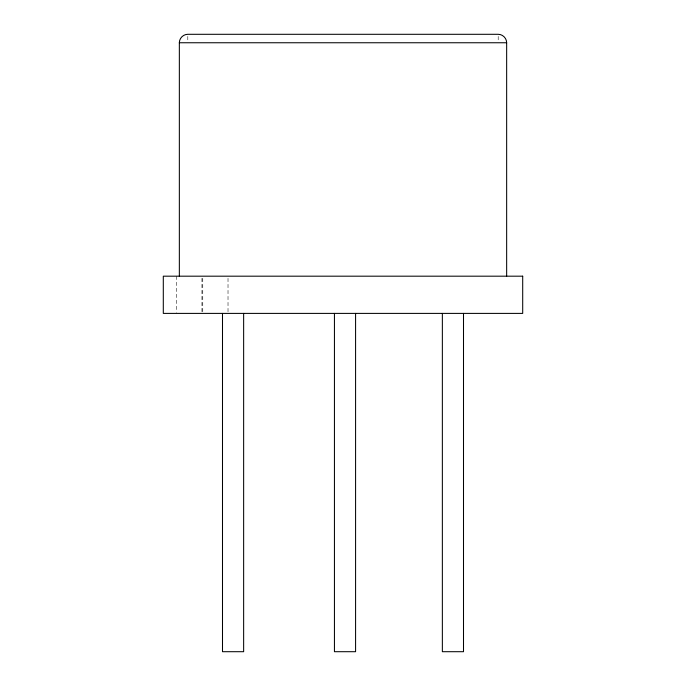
<?xml version="1.0" encoding="UTF-8"?>
<svg xmlns="http://www.w3.org/2000/svg" width="686" height="686" viewBox="0 0 686 686"><rect width="100%" height="100%" fill="white"/><g stroke="black" fill="none" stroke-linecap="round" stroke-linejoin="round"><path stroke-width="0.51" stroke-dasharray="3.43 2.57" d="M498.199 36.418L498.199 40.645M228.018 278.31L228.018 312.336M202.764 278.31L202.764 312.336M201.95 278.31L201.95 312.336M187.801 36.418L187.801 40.645M176.696 276.184L176.696 312.336"/><path stroke-width="1.03" d="M179.346 276.184L179.346 42.755C179.32 38.227 183.273 34.274 187.801 34.3L498.199 34.3C502.727 34.274 506.68 38.227 506.654 42.755L506.654 276.184M179.346 42.755L506.654 42.755M463.504 313.399L463.504 651.7L442.359 651.7L442.359 313.399M355.58 313.399L355.58 651.7L334.442 651.7L334.442 313.399M243.641 313.399L243.641 651.7L222.496 651.7L222.496 313.399M522.698 276.184L163.302 276.184L163.302 313.399L522.698 313.399L522.698 276.184"/></g></svg>
